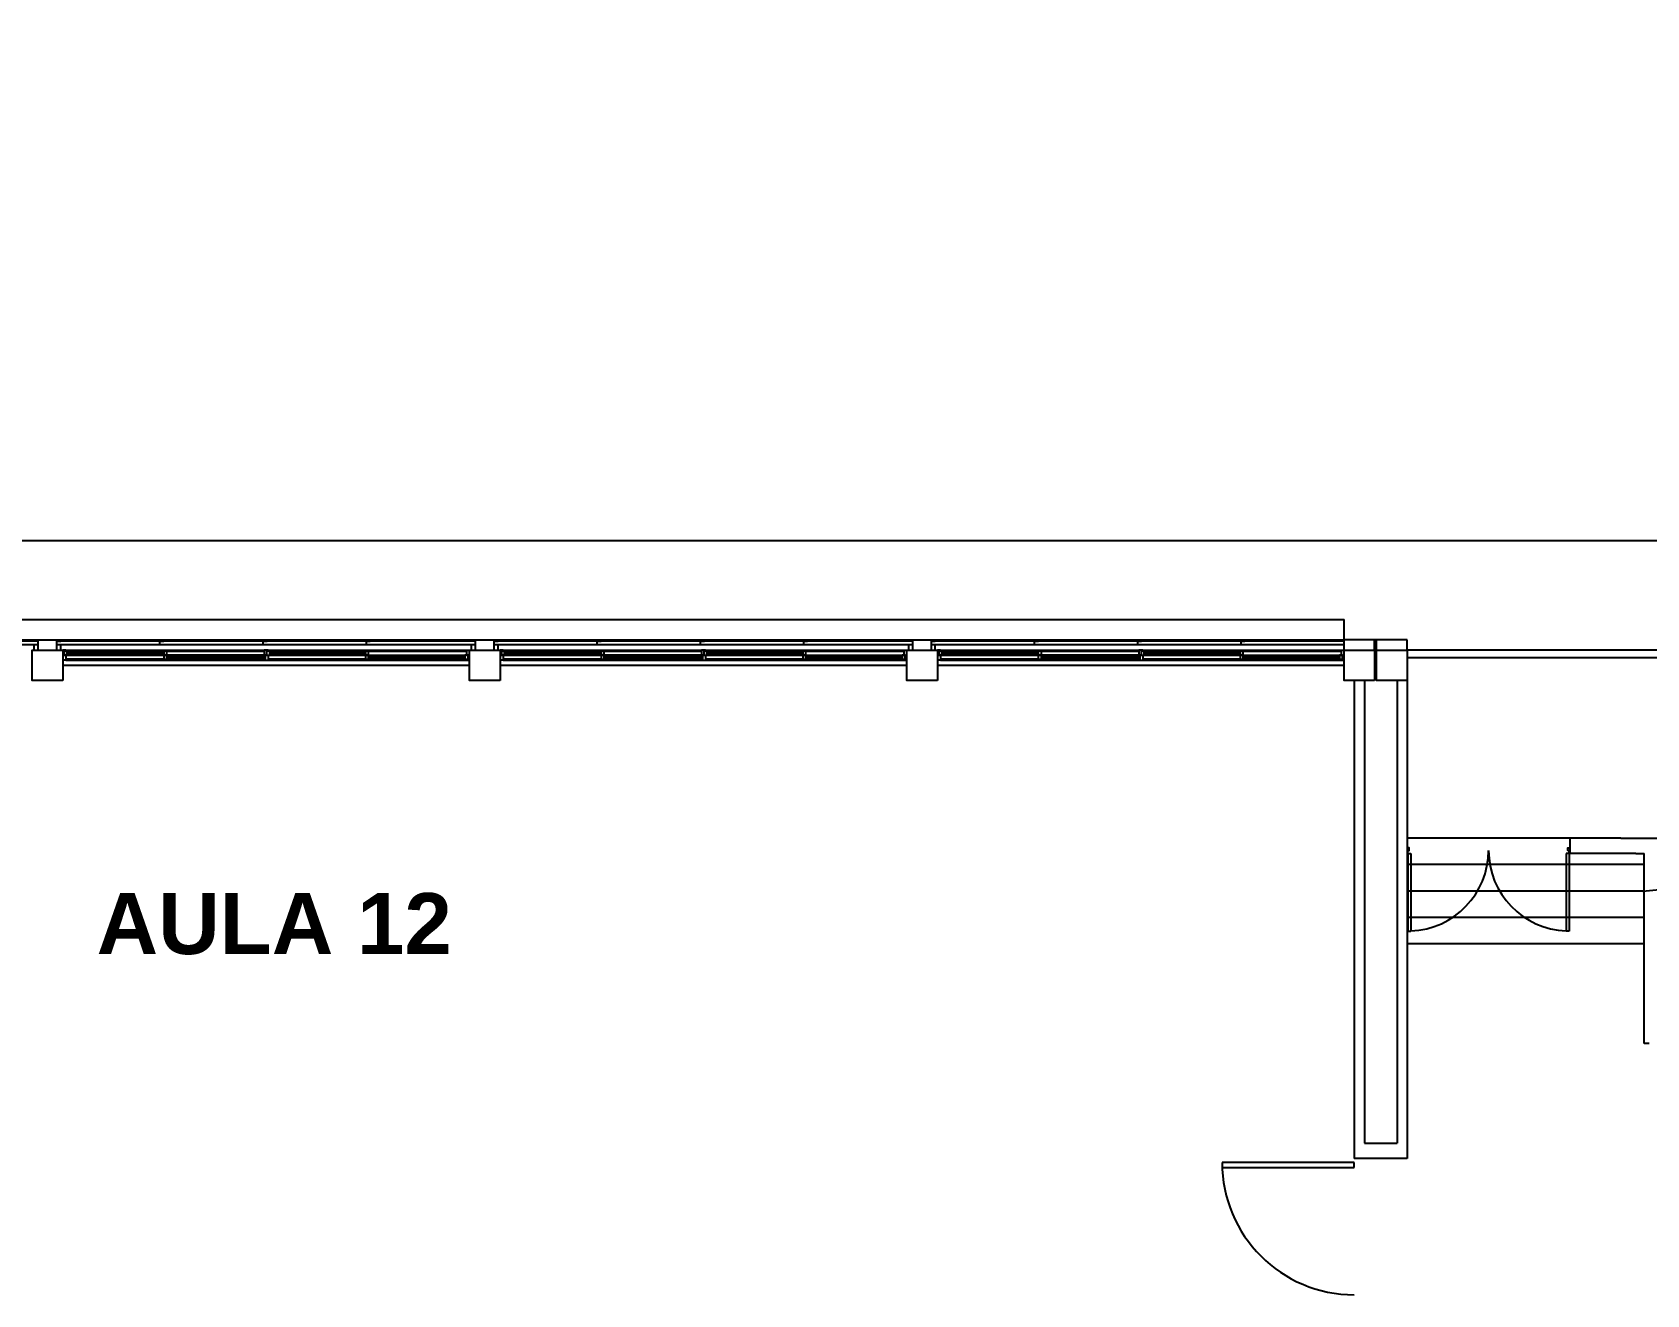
# Model space of a CAD drawing. Header units: millimetres. Extents: x -735 to -481, y 85 to 450.
# Drawn here: x -642.33 to -626.45, y 237.07 to 249.49 of the extents above; entities that cross this region are included whole.
import ezdxf

# ---------------------------------------------------------------- set-up
doc = ezdxf.new("R2010")
doc.units = ezdxf.units.MM
for name, color, linetype in [('A-CARPINTERIAS PUERTAS', 2, 'CONTINUOUS'), ('A-ESCALERAS', 6, 'CONTINUOUS'), ('A-MUROS', 5, 'CONTINUOUS'), ('dib - muro vista1', 1, 'CONTINUOUS'), ('dib - muro vista2', 2, 'CONTINUOUS'), ('dib - texto', 2, 'CONTINUOUS'), ('E-COLUMNAS CUADRADAS', 6, 'CONTINUOUS'), ('VISTA4', 3, 'CONTINUOUS')]:
    doc.layers.add(name, color=color, linetype=linetype)
doc.styles.add('STYLE1', font='swisseb.ttf', dxfattribs={"width": 1.32})

msp = doc.modelspace()

# ---------------------------------------------------------------- linework, layer by layer
at = {"layer": 'A-CARPINTERIAS PUERTAS'}
for p, q in [((-628.799, 241.414), (-628.769, 241.414)), ((-628.799, 241.414), (-628.799, 240.65)), ((-628.769, 241.414), (-628.769, 240.65)), ((-627.212, 241.414), (-627.242, 241.414)), ((-627.242, 241.414), (-627.242, 240.65)), ((-627.212, 241.414), (-627.212, 240.65)), ((-628.799, 240.65), (-628.769, 240.65)), ((-627.212, 240.65), (-627.242, 240.65)), ((-629.326, 238.374), (-630.626, 238.374)), ((-630.626, 238.374), (-630.626, 238.324)), ((-630.626, 238.324), (-629.326, 238.324))]:
    msp.add_line(p, q, dxfattribs=at)
for points in [[(-628.806, 241.414), (-628.799, 241.414), (-628.799, 241.444), (-628.787, 241.444), (-628.787, 241.468), (-628.806, 241.468), (-628.806, 241.468), (-628.806, 241.468)], [(-627.206, 241.414), (-627.212, 241.414), (-627.212, 241.444), (-627.225, 241.444), (-627.225, 241.468), (-627.206, 241.468), (-627.206, 241.468), (-627.206, 241.468)]]:
    msp.add_lwpolyline(points, dxfattribs=at)
for centre, radius, start, end in [((-628.799, 241.444), 0.793, 272.1681, 0), ((-627.212, 241.444), 0.793, 180, 267.8319), ((-629.326, 238.374), 1.3, 180, 270)]:
    msp.add_arc(centre, radius, start, end, dxfattribs=at)
at = {"layer": 'A-ESCALERAS'}
for p, q in [((-626.706, 241.564), (-628.806, 241.564)), ((-626.476, 241.304), (-628.806, 241.304)), ((-624.222, 241.269), (-626.489, 241.038)), ((-626.476, 241.044), (-628.806, 241.044)), ((-626.476, 239.544), (-626.476, 241.04)), ((-626.476, 240.784), (-628.806, 240.784)), ((-626.476, 240.524), (-628.806, 240.524)), ((-626.426, 239.544), (-626.476, 239.544))]:
    msp.add_line(p, q, dxfattribs=at)
at = {"layer": 'A-MUROS'}
msp.add_line((-626.706, 241.564), (-624.226, 241.564), dxfattribs=at)
at = {"layer": 'dib - muro vista1', "ltscale": 0.02}
for p, q in [((-650.626, 243.714), (-629.426, 243.714)), ((-629.426, 243.514), (-629.426, 243.714)), ((-642.026, 243.264), (-638.026, 243.264)), ((-637.726, 243.264), (-633.726, 243.264)), ((-633.426, 243.264), (-629.426, 243.264))]:
    msp.add_line(p, q, dxfattribs=at)
at = {"layer": 'dib - muro vista2'}
for p, q in [((-650.626, 243.514), (-629.426, 243.514)), ((-642.267, 243.502), (-646.384, 243.502)), ((-642.267, 243.464), (-646.384, 243.464)), ((-642.306, 243.414), (-642.306, 243.464)), ((-642.267, 243.414), (-642.267, 243.502)), ((-637.967, 243.502), (-642.084, 243.502)), ((-642.084, 243.414), (-642.084, 243.502)), ((-637.967, 243.464), (-642.084, 243.464)), ((-642.046, 243.414), (-642.046, 243.464)), ((-641.996, 243.414), (-642.026, 243.414)), ((-641.996, 243.414), (-640.046, 243.414)), ((-641.996, 243.414), (-641.996, 243.404)), ((-641.981, 243.404), (-641.033, 243.404)), ((-641.981, 243.384), (-641.033, 243.384)), ((-641.003, 243.404), (-640.046, 243.404)), ((-640.046, 243.414), (-640.046, 243.364)), ((-640.006, 243.414), (-640.046, 243.414)), ((-640.006, 243.414), (-640.006, 243.404)), ((-640.006, 243.414), (-640.006, 243.404)), ((-640.006, 243.414), (-638.056, 243.414)), ((-639.991, 243.404), (-639.048, 243.404)), ((-639.991, 243.384), (-639.048, 243.384)), ((-639.018, 243.404), (-638.056, 243.404)), ((-638.056, 243.414), (-638.056, 243.364)), ((-638.056, 243.414), (-638.026, 243.414)), ((-638.006, 243.414), (-638.006, 243.464)), ((-637.967, 243.414), (-637.967, 243.502)), ((-633.667, 243.502), (-637.784, 243.502)), ((-637.784, 243.414), (-637.784, 243.502)), ((-633.667, 243.464), (-637.784, 243.464)), ((-637.746, 243.414), (-637.746, 243.464)), ((-637.696, 243.414), (-637.726, 243.414)), ((-637.696, 243.414), (-635.746, 243.414)), ((-637.696, 243.414), (-637.696, 243.404)), ((-637.681, 243.404), (-636.733, 243.404)), ((-637.681, 243.384), (-636.733, 243.384)), ((-636.703, 243.404), (-635.746, 243.404)), ((-635.746, 243.414), (-635.746, 243.364)), ((-635.706, 243.414), (-635.746, 243.414)), ((-635.706, 243.414), (-635.706, 243.404)), ((-635.706, 243.414), (-635.706, 243.404)), ((-635.706, 243.414), (-633.756, 243.414)), ((-635.691, 243.404), (-634.748, 243.404)), ((-635.691, 243.384), (-634.748, 243.384)), ((-634.718, 243.404), (-633.756, 243.404)), ((-633.756, 243.414), (-633.756, 243.364)), ((-633.756, 243.414), (-633.726, 243.414)), ((-633.706, 243.414), (-633.706, 243.464)), ((-633.667, 243.414), (-633.667, 243.502)), ((-629.426, 243.502), (-633.484, 243.502)), ((-633.484, 243.414), (-633.484, 243.502)), ((-629.426, 243.464), (-633.484, 243.464)), ((-633.446, 243.414), (-633.446, 243.464)), ((-633.396, 243.414), (-633.426, 243.414)), ((-633.396, 243.414), (-631.446, 243.414)), ((-633.396, 243.414), (-633.396, 243.404)), ((-633.381, 243.404), (-632.433, 243.404)), ((-633.381, 243.384), (-632.433, 243.384)), ((-632.403, 243.404), (-631.446, 243.404)), ((-631.446, 243.414), (-631.446, 243.364)), ((-631.406, 243.414), (-631.446, 243.414)), ((-631.406, 243.414), (-631.406, 243.404)), ((-631.406, 243.414), (-631.406, 243.404)), ((-631.406, 243.414), (-629.456, 243.414)), ((-631.391, 243.404), (-630.448, 243.404)), ((-631.391, 243.384), (-630.448, 243.384)), ((-630.418, 243.404), (-629.456, 243.404)), ((-629.456, 243.414), (-629.456, 243.364)), ((-629.456, 243.414), (-629.426, 243.414)), ((-641.996, 243.314), (-642.026, 243.314)), ((-640.046, 243.364), (-642.011, 243.364)), ((-641.996, 243.364), (-641.996, 243.314)), ((-641.033, 243.324), (-641.996, 243.324)), ((-641.996, 243.314), (-640.046, 243.314)), ((-641.981, 243.364), (-641.033, 243.364)), ((-641.003, 243.364), (-640.056, 243.364)), ((-641.003, 243.344), (-640.056, 243.344)), ((-641.003, 243.324), (-640.056, 243.324)), ((-640.046, 243.324), (-640.046, 243.314)), ((-640.046, 243.314), (-640.006, 243.314)), ((-640.006, 243.364), (-638.056, 243.364)), ((-640.006, 243.364), (-640.006, 243.314)), ((-640.006, 243.364), (-640.006, 243.314)), ((-639.048, 243.324), (-640.006, 243.324)), ((-640.006, 243.314), (-638.056, 243.314)), ((-639.991, 243.364), (-639.048, 243.364)), ((-639.018, 243.364), (-638.071, 243.364)), ((-639.018, 243.344), (-638.071, 243.344)), ((-639.018, 243.324), (-638.071, 243.324)), ((-638.056, 243.324), (-638.056, 243.314)), ((-638.056, 243.314), (-638.026, 243.314)), ((-637.696, 243.314), (-637.726, 243.314)), ((-635.746, 243.364), (-637.711, 243.364)), ((-637.696, 243.364), (-637.696, 243.314)), ((-636.733, 243.324), (-637.696, 243.324)), ((-637.696, 243.314), (-635.746, 243.314)), ((-637.681, 243.364), (-636.733, 243.364)), ((-636.703, 243.364), (-635.756, 243.364)), ((-636.703, 243.344), (-635.756, 243.344)), ((-636.703, 243.324), (-635.756, 243.324)), ((-635.746, 243.324), (-635.746, 243.314)), ((-635.746, 243.314), (-635.706, 243.314)), ((-635.706, 243.364), (-633.756, 243.364)), ((-635.706, 243.364), (-635.706, 243.314)), ((-635.706, 243.364), (-635.706, 243.314)), ((-634.748, 243.324), (-635.706, 243.324)), ((-635.706, 243.314), (-633.756, 243.314)), ((-635.691, 243.364), (-634.748, 243.364)), ((-634.718, 243.364), (-633.771, 243.364)), ((-634.718, 243.344), (-633.771, 243.344)), ((-634.718, 243.324), (-633.771, 243.324)), ((-633.756, 243.324), (-633.756, 243.314)), ((-633.756, 243.314), (-633.726, 243.314)), ((-633.396, 243.314), (-633.426, 243.314)), ((-631.446, 243.364), (-633.411, 243.364)), ((-633.396, 243.364), (-633.396, 243.314)), ((-632.433, 243.324), (-633.396, 243.324)), ((-633.396, 243.314), (-631.446, 243.314)), ((-633.381, 243.364), (-632.433, 243.364)), ((-632.403, 243.364), (-631.456, 243.364)), ((-632.403, 243.344), (-631.456, 243.344)), ((-632.403, 243.324), (-631.456, 243.324)), ((-631.446, 243.324), (-631.446, 243.314)), ((-631.446, 243.314), (-631.406, 243.314)), ((-631.406, 243.364), (-629.456, 243.364)), ((-631.406, 243.364), (-631.406, 243.314)), ((-631.406, 243.364), (-631.406, 243.314)), ((-630.448, 243.324), (-631.406, 243.324)), ((-631.406, 243.314), (-629.456, 243.314)), ((-631.391, 243.364), (-630.448, 243.364)), ((-630.418, 243.364), (-629.471, 243.364)), ((-630.418, 243.344), (-629.471, 243.344)), ((-630.418, 243.324), (-629.471, 243.324)), ((-629.456, 243.324), (-629.456, 243.314)), ((-629.456, 243.314), (-629.426, 243.314)), ((-626.476, 241.414), (-626.476, 241.414)), ((-629.326, 238.324), (-629.326, 238.374))]:
    msp.add_line(p, q, dxfattribs=at)
for points in [[(-623.949, 244.49), (-650.657, 244.49), (-650.657, 249.49)], [(-642.267, 243.464), (-642.267, 243.502), (-642.306, 243.502)], [(-642.084, 243.464), (-642.084, 243.502), (-642.046, 243.502)], [(-641.07, 243.464), (-641.07, 243.502), (-641.108, 243.502)], [(-641.07, 243.464), (-641.07, 243.502), (-641.032, 243.502)], [(-640.055, 243.464), (-640.055, 243.502), (-640.093, 243.502)], [(-640.055, 243.464), (-640.055, 243.502), (-640.017, 243.502)], [(-639.04, 243.464), (-639.04, 243.502), (-639.078, 243.502)], [(-639.04, 243.464), (-639.04, 243.502), (-639.002, 243.502)], [(-637.967, 243.464), (-637.967, 243.502), (-638.006, 243.502)], [(-637.784, 243.464), (-637.784, 243.502), (-637.746, 243.502)], [(-636.77, 243.464), (-636.77, 243.502), (-636.808, 243.502)], [(-636.77, 243.464), (-636.77, 243.502), (-636.732, 243.502)], [(-635.755, 243.464), (-635.755, 243.502), (-635.793, 243.502)], [(-635.755, 243.464), (-635.755, 243.502), (-635.717, 243.502)], [(-634.74, 243.464), (-634.74, 243.502), (-634.778, 243.502)], [(-634.74, 243.464), (-634.74, 243.502), (-634.702, 243.502)], [(-633.667, 243.464), (-633.667, 243.502), (-633.706, 243.502)], [(-633.484, 243.464), (-633.484, 243.502), (-633.446, 243.502)], [(-632.47, 243.464), (-632.47, 243.502), (-632.508, 243.502)], [(-632.47, 243.464), (-632.47, 243.502), (-632.432, 243.502)], [(-631.455, 243.464), (-631.455, 243.502), (-631.493, 243.502)], [(-631.455, 243.464), (-631.455, 243.502), (-631.417, 243.502)], [(-630.44, 243.464), (-630.44, 243.502), (-630.478, 243.502)], [(-630.44, 243.464), (-630.44, 243.502), (-630.402, 243.502)], [(-629.426, 243.464), (-629.426, 243.502), (-629.464, 243.502)], [(-624.226, 243.414), (-628.806, 243.414)], [(-624.226, 243.339), (-628.806, 243.339)]]:
    msp.add_lwpolyline(points, dxfattribs=at)
for points in [[(-642.011, 243.364), (-641.981, 243.364), (-641.981, 243.404), (-642.011, 243.404)], [(-641.033, 243.364), (-641.003, 243.364), (-641.003, 243.404), (-641.033, 243.404)], [(-640.021, 243.364), (-639.991, 243.364), (-639.991, 243.404), (-640.021, 243.404)], [(-639.048, 243.364), (-639.018, 243.364), (-639.018, 243.404), (-639.048, 243.404)], [(-637.711, 243.364), (-637.681, 243.364), (-637.681, 243.404), (-637.711, 243.404)], [(-636.733, 243.364), (-636.703, 243.364), (-636.703, 243.404), (-636.733, 243.404)], [(-635.721, 243.364), (-635.691, 243.364), (-635.691, 243.404), (-635.721, 243.404)], [(-634.748, 243.364), (-634.718, 243.364), (-634.718, 243.404), (-634.748, 243.404)], [(-633.411, 243.364), (-633.381, 243.364), (-633.381, 243.404), (-633.411, 243.404)], [(-632.433, 243.364), (-632.403, 243.364), (-632.403, 243.404), (-632.433, 243.404)], [(-631.421, 243.364), (-631.391, 243.364), (-631.391, 243.404), (-631.421, 243.404)], [(-630.448, 243.364), (-630.418, 243.364), (-630.418, 243.404), (-630.448, 243.404)], [(-641.033, 243.324), (-641.003, 243.324), (-641.003, 243.364), (-641.033, 243.364)], [(-640.056, 243.324), (-640.031, 243.324), (-640.031, 243.364), (-640.056, 243.364)], [(-639.048, 243.324), (-639.018, 243.324), (-639.018, 243.364), (-639.048, 243.364)], [(-638.071, 243.324), (-638.041, 243.324), (-638.041, 243.364), (-638.071, 243.364)], [(-636.733, 243.324), (-636.703, 243.324), (-636.703, 243.364), (-636.733, 243.364)], [(-635.756, 243.324), (-635.731, 243.324), (-635.731, 243.364), (-635.756, 243.364)], [(-634.748, 243.324), (-634.718, 243.324), (-634.718, 243.364), (-634.748, 243.364)], [(-633.771, 243.324), (-633.741, 243.324), (-633.741, 243.364), (-633.771, 243.364)], [(-632.433, 243.324), (-632.403, 243.324), (-632.403, 243.364), (-632.433, 243.364)], [(-631.456, 243.324), (-631.431, 243.324), (-631.431, 243.364), (-631.456, 243.364)], [(-630.448, 243.324), (-630.418, 243.324), (-630.418, 243.364), (-630.448, 243.364)], [(-629.471, 243.324), (-629.441, 243.324), (-629.441, 243.364), (-629.471, 243.364)]]:
    msp.add_lwpolyline(points, close=True, dxfattribs=at)
at = {"layer": 'E-COLUMNAS CUADRADAS'}
for points in [[(-642.026, 243.114), (-642.326, 243.114), (-642.326, 243.414), (-642.026, 243.414)], [(-637.726, 243.114), (-638.026, 243.114), (-638.026, 243.414), (-637.726, 243.414)], [(-633.426, 243.114), (-633.726, 243.114), (-633.726, 243.414), (-633.426, 243.414)], [(-629.126, 243.114), (-629.426, 243.114), (-629.426, 243.414), (-629.126, 243.414)], [(-628.806, 243.114), (-629.106, 243.114), (-629.106, 243.414), (-628.806, 243.414)]]:
    msp.add_lwpolyline(points, close=True, dxfattribs=at)
at = {"layer": 'VISTA4'}
for p, q in [((-629.426, 243.414), (-629.426, 243.514)), ((-629.326, 243.114), (-629.326, 238.414)), ((-629.226, 243.114), (-629.226, 238.564)), ((-628.906, 243.114), (-628.906, 238.564)), ((-628.806, 243.114), (-628.806, 238.414)), ((-626.706, 241.564), (-627.206, 241.564)), ((-627.206, 241.564), (-627.206, 241.414)), ((-626.556, 241.414), (-627.206, 241.414)), ((-626.556, 241.414), (-626.476, 241.414)), ((-626.476, 241.04), (-626.476, 241.414)), ((-628.806, 238.414), (-629.326, 238.414))]:
    msp.add_line(p, q, dxfattribs=at)
at = {"layer": 'VISTA4', "ltscale": 0.06}
for p, q in [((-628.806, 243.514), (-629.426, 243.514)), ((-629.126, 243.414), (-629.126, 243.514)), ((-629.106, 243.414), (-629.106, 243.514)), ((-629.226, 238.564), (-628.906, 238.564))]:
    msp.add_line(p, q, dxfattribs=at)
at = {"layer": 'VISTA4'}
msp.add_lwpolyline([(-629.126, 243.114), (-629.426, 243.114), (-629.426, 243.414), (-629.126, 243.414)], close=True, dxfattribs=at)
at = {"layer": 'VISTA4', "ltscale": 0.06}
msp.add_lwpolyline([(-628.806, 243.414), (-628.806, 243.514)], dxfattribs=at)

# ---------------------------------------------------------------- texts
at = {"layer": 'dib - texto', "insert": (-641.693, 241.024), "char_height": 0.6, "width": 20.056, "attachment_point": 1, "style": 'STYLE1'}
msp.add_mtext('{\\fArial|b1|i0|c0|p34;AULA 12}', dxfattribs=at)

doc.saveas('drawing.dxf')
